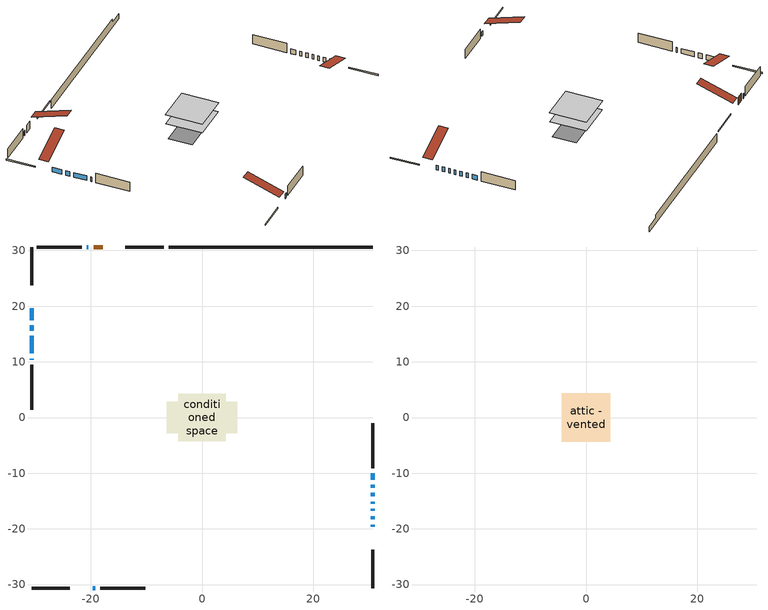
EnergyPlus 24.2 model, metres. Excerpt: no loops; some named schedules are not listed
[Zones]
conditioned space
 floor adiabatic (AdiabaticFloorConstruction): -4.29,-4.29 -4.29,4.29 4.29,4.29 4.29,-4.29 z0.86
 floor foundation (Slab1 construction): -6.35,-2.79 -6.35,2.79 6.35,2.79 6.35,-2.79 z-1.37
 wall outside (RimJoist1 construction): -6.89,30.62 -13.75,30.62 / -30.62,-30.62 -23.76,-30.62 / -30.62,30.62 -30.62,23.76 / 30.62,-30.62 30.62,-23.76 z0.86:1.16
 wall outside (AdiabaticWallConstruction 1): -17.85,30.62 -19.47,30.62 z0.86:2.89
 wall outside (AdiabaticWallConstruction): 30.62,-19.65 30.62,-19.23 / -30.62,19.65 -30.62,17.45 / 30.62,-18.3 30.62,-17.69 / 30.62,-16.76 30.62,-16.38 / -30.62,16.53 -30.62,15.58 / -20.4,30.62 -20.71,30.62 / -19.65,-30.62 -19.18,-30.62 / 30.62,-15.45 30.62,-15.1 / 30.62,-14.17 30.62,-13.5 / 30.62,-12.58 30.62,-12.07 / 30.62,-11.14 30.62,-10.04 / -30.62,14.65 -30.62,11.49 / -30.62,10.57 -30.62,10.39 z0.86:2.08
 wall outside (Wall1 construction): -21.63,30.62 -29.69,30.62 / -18.25,-30.62 -10.2,-30.62 / -30.62,9.46 -30.62,1.41 / 30.62,-9.11 30.62,-1.06 z0.86:3.3
 wall foundation (FoundationWall1 construction): -5.96,30.62,-1.37 -5.96,30.62,0.86 26.96,30.62,0.86 26.96,30.62,-0.05 30.62,30.62,-0.05 30.62,30.62,-1.37
 window (WindowConstruction): 30.62,-19.65 30.62,-19.23 z0.86:2.08
 window (WindowConstruction 7): -30.62,19.65 -30.62,17.45 z0.86:2.08
 window (WindowConstruction 8): 30.62,-18.3 30.62,-17.69 z0.86:2.08
 window (WindowConstruction 9): 30.62,-16.76 30.62,-16.38 z0.86:2.08
 window (WindowConstruction 10): -30.62,16.53 -30.62,15.58 z0.86:2.08
 window (WindowConstruction 11): -20.4,30.62 -20.71,30.62 z0.86:2.08
 window (WindowConstruction 12): -19.65,-30.62 -19.18,-30.62 z0.86:2.08
 window (WindowConstruction 1): 30.62,-15.45 30.62,-15.1 z0.86:2.08
 window (WindowConstruction 2): 30.62,-14.17 30.62,-13.5 z0.86:2.08
 window (WindowConstruction 3): 30.62,-12.57 30.62,-12.07 z0.86:2.08
 window (WindowConstruction 4): 30.62,-11.14 30.62,-10.04 z0.86:2.08
 window (WindowConstruction 5): -30.62,14.65 -30.62,11.49 z0.86:2.08
 window (WindowConstruction 6): -30.62,10.56 -30.62,10.39 z0.86:2.08
 door (Door): -17.85,30.62 -19.47,30.62 z0.86:2.89
 ceiling adiabatic (AdiabaticFloorConstruction): 4.29,-4.29 4.29,4.29 -4.29,4.29 -4.29,-4.29 z0.86
attic - vented
 floor to conditioned space (Floor1 construction Reversed): -4.38,-4.38 -4.38,4.38 4.38,4.38 4.38,-4.38 z3.3
 roof outside (Roof1 construction): -16.92,30.62,3.3 -16.92,22.09,6.14 -14.68,22.09,6.14 -14.68,30.62,3.3; -20.58,-30.62,3.3 -20.58,-22.09,6.14 -22.83,-22.09,6.14 -22.83,-30.62,3.3; -30.62,20.58,3.3 -22.09,20.58,6.14 -22.09,22.83,6.14 -30.62,22.83,3.3; 30.62,-20.58,3.3 22.09,-20.58,6.14 22.09,-22.83,6.14 30.62,-22.83,3.3
[Building]
Building 1: Terrain=Suburbs
[Site:Location]
Swift Current_SK: Latitude {deg}=50.29; Longitude {deg}=-107.69; Time Zone {hr}=-6; Elevation {m}=817; Keep Site Location Information=Yes
[Site:GroundTemperature:Shallow]
0.0715302, -2.00391, -2.17012, -1.18522, 2.76862, 6.70403, 10.1158, 12.2771, 12.4607, 10.7029, 7.37809, 3.5634
[Site:WaterMainsTemperature]
Calculation Method=Schedule; Temperature Schedule=mains temperature schedule
[Material] Roughness=Rough; Thermal Absorptance=0.9
Name | Thickness {m} | Conductivity {W/m-K} | Density {kg/m3} | Specific Heat {J/kg-K} | Solar Absorptance | Visible Absorptance
asphalt or fiberglass shingles | 0.00635 | 0.162714 | 1121.4 | 1465.45 | 0.84 | 0.84
ceiling loosefill ins | 0.0846667 | 0.0480833 | 16.02 | 1046.75 | 0.7 | 0.7
ceiling stud and cavity | 0.1397 | 0.084762 | 65.682 | 1177.47 | 0.7 | 0.7
concrete 4.0 in. | 0.1016 | 1.803125 | 2242.8 | 837.4 | 0.7 | 0.7
concrete 8.0 in. | 0.2032 | 1.803125 | 2242.8 | 837.4 | 0.7 | 0.7
door material | 0.04445 | 0.20624 | 512.64 | 1214.23 | 0.7 | 0.7
exterior vertical ins | 0.0457286 | 0.029427 | 32.04 | 1214.23 | 0.7 | 0.7
floor covering | 0.0127 | 0.0433444 | 54.468 | 1339.84 | 0.6 | 0.6
floor rigid ins; wall rigid ins | 0.512978 | 0.029427 | 32.04 | 1214.23 | 0.7 | 0.7
floor stud and cavity | 0.1397 | 1.75129 | 37.0049 | 1207.88 | 0.7 | 0.7
furniture material conditioned space 1 | 0.1524 | 0.115458 | 640.8 | 1214.23 | 0.6 | 0.6
gypsum board | 0.0127 | 0.160291 | 801 | 837.4 | 0.6 | 0.6
gypsum board 1 | 0.0127 | 0.160291 | 801 | 837.4 | 0.7 | 0.7
osb sheathing 0.5 in. | 0.0127 | 0.115458 | 512.64 | 1214.23 | 0.7 | 0.7
osb sheathing 0.75 in. | 0.01905 | 0.115458 | 512.64 | 1214.23 | 0.7 | 0.7
rim joist stud and cavity | 0.0508 | 0.271007 | 50.32683 | 1063.81 | 0.6 | 0.6
wall stud and cavity | 0.1397 | 0.115318 | 139.0536 | 1170.24 | 0.7 | 0.7
wall stud and cavity 1 | 0.0889 | 0.380278 | 52.3479 | 1209.89 | 0.7 | 0.7
wall stud and cavity 2 | 0.0889 | 0.391764 | 83.0341 | 1211.67 | 0.7 | 0.7
wood siding | 0.0254 | 0.102417 | 544.68 | 1172.36 | 0 | 0
wood siding 1; wood siding 2; wood siding 3 | 0.0254 | 0.102417 | 544.68 | 1172.36 | 0.7 | 0.7
[WindowMaterial:SimpleGlazingSystem]
Name | U-Factor {W/m2-K} | Solar Heat Gain Coefficient
WindowMaterial | 2.992306 | 0.59
WindowMaterial 1 | 2.07077 | 0.48
WindowMaterial 10 | 3.02126 | 0.56
WindowMaterial 2 | 1.99525 | 0.53
WindowMaterial 3 | 2.97414 | 0.61
WindowMaterial 4 | 2.92644 | 0.66
WindowMaterial 5 | 2.93496 | 0.65
WindowMaterial 6 | 3.03773 | 0.52
WindowMaterial 7 | 2.078148 | 0.47
WindowMaterial 8 | 5.30439 | 0.67
WindowMaterial 9 | 2.01966 | 0.52
[Construction]
AdiabaticFloorConstruction: floor stud and cavity, floor rigid ins, osb sheathing 0.75 in., floor covering
AdiabaticWallConstruction: wood siding 2, wall rigid ins, wall stud and cavity 1, gypsum board
AdiabaticWallConstruction 1: wood siding 3, wall rigid ins, wall stud and cavity 1, gypsum board
Door: door material
Floor1 construction Reversed: gypsum board, ceiling stud and cavity, ceiling loosefill ins
FoundationWall1 construction: concrete 8.0 in., gypsum board 1
furniture construction conditioned space 1: furniture material conditioned space 1
PartitionWallConstruction: gypsum board, wall stud and cavity 2, gypsum board
RimJoist1 construction: wood siding 1, rim joist stud and cavity
Roof1 construction: asphalt or fiberglass shingles
Slab1 construction: concrete 4.0 in.
Wall1 construction: wood siding, osb sheathing 0.5 in., wall stud and cavity, gypsum board
WindowConstruction: WindowMaterial
WindowConstruction 1: WindowMaterial 1
WindowConstruction 10; WindowConstruction 12: WindowMaterial 9
WindowConstruction 11: WindowMaterial 10
WindowConstruction 2: WindowMaterial 2
WindowConstruction 3: WindowMaterial 3
WindowConstruction 4; WindowConstruction 7: WindowMaterial 4
WindowConstruction 5: WindowMaterial 5
WindowConstruction 6: WindowMaterial 6
WindowConstruction 8: WindowMaterial 7
WindowConstruction 9: WindowMaterial 8
[Zone] Multiplier=1; Part of Total Floor Area=Yes
Name | Volume {m3}
attic - vented | 35.3685
conditioned space | 361.7
[Space]
Name | Zone | Volume {m3}
attic - vented 1 | attic - vented | 35.3685
conditioned space 1 | conditioned space | 361.7
[ZoneInfiltration:EffectiveLeakageArea]
infil attic - vented 1: Zone or Space=attic - vented 1; Schedule=Always On Discrete; Effective Air Leakage Area {cm2}=2389.09; Stack Coefficient=0.00019766; Wind Coefficient=9.49904e-06
[ZoneMixing]
whole house fan mix: Zone or Space=attic - vented; Schedule=Always On Continuous; Design Flow Rate Calculation Method=Flow/Zone; Design Flow Rate {m3/s}=0; Source Zone or Space=conditioned space
[SurfaceProperty:ExposedFoundationPerimeter]
Slab1: Exposed Perimeter Calculation Method=TotalExposedPerimeter; Total Exposed Perimeter {m}=36.576
[InternalMass] Zone or ZoneList=conditioned space; Space or SpaceList=conditioned space 1
Name | Construction | Surface Area {m2}
furniture mass conditioned space 1 | furniture construction conditioned space 1 | 57.8801
partition wall mass | PartitionWallConstruction | 144.7
[Lights]
interior lighting: Zone or ZoneList or Space or SpaceList=conditioned space 1; Schedule=interior lighting schedule; Design Level Calculation Method=LightingLevel; Lighting Level {W}=343.2; Return Air Fraction=0; Fraction Radiant=0.6; Fraction Visible=0.2; Fraction Replaceable=1
[People]
occupants: Zone or ZoneList or Space or SpaceList=conditioned space 1; Number of People Schedule=occupants schedule; Number of People Calculation Method=People; Number of People=3; Fraction Radiant=0.314171; Sensible Heat Fraction=0.56303; Activity Level Schedule=occupants activity schedule; Carbon Dioxide Generation Rate {m3/s-W}=0; Enable ASHRAE 55 Comfort Warnings=No; Mean Radiant Temperature Calculation Type=EnclosureAveraged
[ElectricEquipment] Zone or ZoneList or Space or SpaceList=conditioned space 1; Design Level Calculation Method=EquipmentLevel
Name | Schedule | Design Level {W} | Fraction Latent | Fraction Radiant | Fraction Lost
clothes dryer | clothes dryer schedule | 140.772 | 0.015 | 0.081 | 0.85
clothes washer | clothes washer schedule | 32.1985 | 0.03 | 0.162 | 0.7
cooking range | cooking range schedule | 215.147 | 0.08 | 0.432 | 0.2
dishwasher | dishwasher schedule | 66.8632 | 0.3 | 0.18 | 0.4
fridge | fridge schedule | 72.9452 | 0 | 0.6 | 0
mech vent house fan | mech vent house fan schedule | 0 | 0 | 0 | 1
mech vent house fan cfis | mech vent house fan cfis schedule | 0 | 0 | 0 | 0
misc plug loads | misc plug loads schedule | 494.7 | 0.045 | 0.513 | 0.1
whole house fan | Always On Discrete | 0 | 0 | 0 | 1
[OtherEquipment] Zone or ZoneList or Space or SpaceList=conditioned space 1; Design Level Calculation Method=EquipmentLevel
Name | Fuel Type | Schedule | Design Level {W} | Fraction Latent | Fraction Radiant | Fraction Lost
clothes dryer 1 | Electricity | clothes dryer schedule | 0 | 0.015 | 0.081 | 0.85
cooking range 1 | Electricity | cooking range schedule | 0 | 0.08 | 0.432 | 0.2
general water use latent | None | general water use schedule | 62.594 | 1 | 0 | 0
general water use sensible | None | general water use schedule | -61.6891 | 0 | 0.6 | 0
mech vent house fan latent load | None | Always On Discrete | 0 | 1 | 0 | 0
mech vent house fan sensible load | None | Always On Discrete | 0 | 0 | 0 | 0
water heater energy adjustment1 | NaturalGas | Always On Discrete | 0.01 | 0 | 0 | 1
[ZoneInfiltration:DesignFlowRate] Zone or ZoneList or Space or SpaceList=conditioned space 1; Schedule=Always On Discrete; Design Flow Rate Calculation Method=Flow/Zone; Design Flow Rate {m3/s}=0
infil flow; natural vent flow; whole house fan flow
[AvailabilityManager:Scheduled]
furnace airloop Availability Manager: Schedule=Always On Discrete
[Foundation:Kiva]
Foundation Kiva 1: Initial Indoor Air Temperature {C}=21; Wall Height Above Grade {m}=0.859993; Wall Depth Below Slab {m}=0.2032; Custom Block Material Name 1=exterior vertical ins; Custom Block Depth 1 {m}=2.23001; Custom Block X Position 1 {m}=0.2159; Custom Block Z Position 1 {m}=0
[Foundation:Kiva:Settings]
Soil Conductivity {W/m-K}=0.849921; Soil Density {kg/m3}=1842.3; Soil Specific Heat {J/kg-K}=418.7; Ground Solar Absorptivity=0.9; Ground Thermal Absorptivity=0.9; Ground Surface Roughness {m}=0.03; Far-Field Width {m}=40; Deep-Ground Boundary Condition=ZeroFlux; Deep-Ground Depth {m}=40; Minimum Cell Dimension {m}=0.2; Maximum Cell Growth Coefficient=3; Simulation Timestep=Timestep
[Exterior:Lights]
exterior lighting: Schedule=exterior lighting schedule; Design Level {W}=75.6
[EnergyManagementSystem:GlobalVariable]
furnace_airloop_Fan_RTF
infil_program_Qfan
infil_program_Qinf
natural_vent_program_Qnv
natural_vent_program_Qwhf
[EnergyManagementSystem:Sensor]
Name | Output:Variable or Output:Meter Index Key | Output:Variable or Output:Meter
airflow_gain | infil flow | Infiltration Sensible Heat Gain Energy
airflow_gain_1 | natural vent flow | Infiltration Sensible Heat Gain Energy
airflow_gain_2 | whole house fan flow | Infiltration Sensible Heat Gain Energy
airflow_loss | infil flow | Infiltration Sensible Heat Loss Energy
airflow_loss_1 | natural vent flow | Infiltration Sensible Heat Loss Energy
airflow_loss_2 | whole house fan flow | Infiltration Sensible Heat Loss Energy
clg_load_cond |  | Cooling:EnergyTransfer:Zone:CONDITIONED SPACE
clg_sp_s; clg_sp_s_1 | cooling setpoint | Schedule Value
clothes_dryer_exhaust_0_sch_s | clothes dryer exhaust 0 schedule | Schedule Value
cool_season | cooling season schedule | Schedule Value
htg_load_cond |  | Heating:EnergyTransfer:Zone:CONDITIONED SPACE
htg_sp_s; htg_sp_s_1 | heating setpoint | Schedule Value
ig_ee_conv | clothes dryer | Electric Equipment Convective Heating Energy
ig_ee_conv_2 | cooking range | Electric Equipment Convective Heating Energy
ig_ee_conv_4 | fridge | Electric Equipment Convective Heating Energy
ig_ee_conv_5 | misc plug loads | Electric Equipment Convective Heating Energy
ig_ee_conv_6 | whole house fan | Electric Equipment Convective Heating Energy
ig_ee_rad | clothes dryer | Electric Equipment Radiant Heating Energy
ig_ee_rad_2 | cooking range | Electric Equipment Radiant Heating Energy
ig_ee_rad_4 | fridge | Electric Equipment Radiant Heating Energy
ig_ee_rad_5 | misc plug loads | Electric Equipment Radiant Heating Energy
ig_ee_rad_6 | whole house fan | Electric Equipment Radiant Heating Energy
ig_lgt_conv | interior lighting | Lights Convective Heating Energy
ig_lgt_rad | interior lighting | Lights Radiant Heating Energy
ig_lgt_vis | interior lighting | Lights Visible Radiation Heating Energy
ig_oe_conv | clothes dryer 1 | Other Equipment Convective Heating Energy
ig_oe_conv_1 | cooking range 1 | Other Equipment Convective Heating Energy
ig_oe_conv_2 | general water use latent | Other Equipment Convective Heating Energy
ig_oe_conv_3 | general water use sensible | Other Equipment Convective Heating Energy
ig_oe_conv_4 | water heater energy adjustment1 | Other Equipment Convective Heating Energy
ig_oe_rad | clothes dryer 1 | Other Equipment Radiant Heating Energy
ig_oe_rad_1 | cooking range 1 | Other Equipment Radiant Heating Energy
ig_oe_rad_2 | general water use latent | Other Equipment Radiant Heating Energy
ig_oe_rad_3 | general water use sensible | Other Equipment Radiant Heating Energy
ig_oe_rad_4 | water heater energy adjustment1 | Other Equipment Radiant Heating Energy
ig_ppl_conv | occupants | People Convective Heating Energy
ig_ppl_rad | occupants | People Radiant Heating Energy
im_conv | furniture mass conditioned space 1 | Surface Inside Face Convection Heat Gain Energy
im_conv_1 | partition wall mass | Surface Inside Face Convection Heat Gain Energy
im_ig | furniture mass conditioned space 1 | Surface Inside Face Internal Gains Radiation Heat Gain Energy
im_ig_1 | partition wall mass | Surface Inside Face Internal Gains Radiation Heat Gain Energy
im_lgt | furniture mass conditioned space 1 | Surface Inside Face Lights Radiation Heat Gain Energy
im_lgt_1 | partition wall mass | Surface Inside Face Lights Radiation Heat Gain Energy
im_sol | furniture mass conditioned space 1 | Surface Inside Face Solar Radiation Heat Gain Energy
im_sol_1 | partition wall mass | Surface Inside Face Solar Radiation Heat Gain Energy
im_surf | furniture mass conditioned space 1 | Surface Inside Face Net Surface Thermal Radiation Heat Gain Energy
im_surf_1 | partition wall mass | Surface Inside Face Net Surface Thermal Radiation Heat Gain Energy
mv_conv | mech vent house fan | Electric Equipment Convective Heating Energy
mv_conv_1 | mech vent house fan cfis | Electric Equipment Convective Heating Energy
mv_conv_2 | mech vent house fan latent load | Other Equipment Convective Heating Energy
mv_conv_3 | mech vent house fan sensible load | Other Equipment Convective Heating Energy
mv_rad | mech vent house fan | Electric Equipment Radiant Heating Energy
mv_rad_1 | mech vent house fan cfis | Electric Equipment Radiant Heating Energy
mv_rad_2 | mech vent house fan latent load | Other Equipment Radiant Heating Energy
mv_rad_3 | mech vent house fan sensible load | Other Equipment Radiant Heating Energy
natural_vent_s | natural vent schedule | Schedule Value
out_pb_s |  | Site Outdoor Air Barometric Pressure
out_wt_s |  | Site Outdoor Air Humidity Ratio
site_vw_s |  | Site Wind Speed
ss_back_out | Window1 | Surface Window Shortwave from Zone Back Out Window Heat Transfer Rate
ss_back_out_1 | Window10 | Surface Window Shortwave from Zone Back Out Window Heat Transfer Rate
ss_back_out_10 | Window5 | Surface Window Shortwave from Zone Back Out Window Heat Transfer Rate
ss_back_out_11 | Window6 | Surface Window Shortwave from Zone Back Out Window Heat Transfer Rate
ss_back_out_12 | Window9 | Surface Window Shortwave from Zone Back Out Window Heat Transfer Rate
ss_back_out_2 | Window12 | Surface Window Shortwave from Zone Back Out Window Heat Transfer Rate
ss_back_out_3 | Window14 | Surface Window Shortwave from Zone Back Out Window Heat Transfer Rate
ss_back_out_4 | Window15 | Surface Window Shortwave from Zone Back Out Window Heat Transfer Rate
ss_back_out_5 | Window17 | Surface Window Shortwave from Zone Back Out Window Heat Transfer Rate
ss_back_out_6 | Window18 | Surface Window Shortwave from Zone Back Out Window Heat Transfer Rate
ss_back_out_7 | Window2 | Surface Window Shortwave from Zone Back Out Window Heat Transfer Rate
ss_back_out_8 | Window3 | Surface Window Shortwave from Zone Back Out Window Heat Transfer Rate
ss_back_out_9 | Window4 | Surface Window Shortwave from Zone Back Out Window Heat Transfer Rate
ss_conv | Door1 | Surface Inside Face Convection Heat Gain Energy
ss_conv_1 | Window1 | Surface Inside Face Convection Heat Gain Energy
ss_conv_10 | Window4 | Surface Inside Face Convection Heat Gain Energy
ss_conv_11 | Window5 | Surface Inside Face Convection Heat Gain Energy
ss_conv_12 | Window6 | Surface Inside Face Convection Heat Gain Energy
ss_conv_13 | Window9 | Surface Inside Face Convection Heat Gain Energy
ss_conv_2 | Window10 | Surface Inside Face Convection Heat Gain Energy
ss_conv_3 | Window12 | Surface Inside Face Convection Heat Gain Energy
ss_conv_4 | Window14 | Surface Inside Face Convection Heat Gain Energy
ss_conv_5 | Window15 | Surface Inside Face Convection Heat Gain Energy
ss_conv_6 | Window17 | Surface Inside Face Convection Heat Gain Energy
ss_conv_7 | Window18 | Surface Inside Face Convection Heat Gain Energy
ss_conv_8 | Window2 | Surface Inside Face Convection Heat Gain Energy
ss_conv_9 | Window3 | Surface Inside Face Convection Heat Gain Energy
ss_ig | Door1 | Surface Inside Face Internal Gains Radiation Heat Gain Energy
ss_ig_1 | Window1 | Surface Inside Face Internal Gains Radiation Heat Gain Energy
ss_ig_10 | Window4 | Surface Inside Face Internal Gains Radiation Heat Gain Energy
ss_ig_11 | Window5 | Surface Inside Face Internal Gains Radiation Heat Gain Energy
ss_ig_12 | Window6 | Surface Inside Face Internal Gains Radiation Heat Gain Energy
ss_ig_13 | Window9 | Surface Inside Face Internal Gains Radiation Heat Gain Energy
ss_ig_2 | Window10 | Surface Inside Face Internal Gains Radiation Heat Gain Energy
ss_ig_3 | Window12 | Surface Inside Face Internal Gains Radiation Heat Gain Energy
ss_ig_4 | Window14 | Surface Inside Face Internal Gains Radiation Heat Gain Energy
ss_ig_5 | Window15 | Surface Inside Face Internal Gains Radiation Heat Gain Energy
ss_ig_6 | Window17 | Surface Inside Face Internal Gains Radiation Heat Gain Energy
ss_ig_7 | Window18 | Surface Inside Face Internal Gains Radiation Heat Gain Energy
ss_ig_8 | Window2 | Surface Inside Face Internal Gains Radiation Heat Gain Energy
ss_ig_9 | Window3 | Surface Inside Face Internal Gains Radiation Heat Gain Energy
ss_lgt | Door1 | Surface Inside Face Lights Radiation Heat Gain Energy
ss_sol | Door1 | Surface Inside Face Solar Radiation Heat Gain Energy
ss_surf | Door1 | Surface Inside Face Net Surface Thermal Radiation Heat Gain Energy
ss_surf_1 | Window1 | Surface Inside Face Net Surface Thermal Radiation Heat Gain Energy
ss_surf_10 | Window4 | Surface Inside Face Net Surface Thermal Radiation Heat Gain Energy
ss_surf_11 | Window5 | Surface Inside Face Net Surface Thermal Radiation Heat Gain Energy
ss_surf_12 | Window6 | Surface Inside Face Net Surface Thermal Radiation Heat Gain Energy
ss_surf_13 | Window9 | Surface Inside Face Net Surface Thermal Radiation Heat Gain Energy
ss_surf_2 | Window10 | Surface Inside Face Net Surface Thermal Radiation Heat Gain Energy
ss_surf_3 | Window12 | Surface Inside Face Net Surface Thermal Radiation Heat Gain Energy
ss_surf_4 | Window14 | Surface Inside Face Net Surface Thermal Radiation Heat Gain Energy
ss_surf_5 | Window15 | Surface Inside Face Net Surface Thermal Radiation Heat Gain Energy
ss_surf_6 | Window17 | Surface Inside Face Net Surface Thermal Radiation Heat Gain Energy
ss_surf_7 | Window18 | Surface Inside Face Net Surface Thermal Radiation Heat Gain Energy
ss_surf_8 | Window2 | Surface Inside Face Net Surface Thermal Radiation Heat Gain Energy
ss_surf_9 | Window3 | Surface Inside Face Net Surface Thermal Radiation Heat Gain Energy
ss_trans_in | Window1 | Surface Window Transmitted Solar Radiation Rate
ss_trans_in_1 | Window10 | Surface Window Transmitted Solar Radiation Rate
ss_trans_in_10 | Window5 | Surface Window Transmitted Solar Radiation Rate
ss_trans_in_11 | Window6 | Surface Window Transmitted Solar Radiation Rate
ss_trans_in_12 | Window9 | Surface Window Transmitted Solar Radiation Rate
ss_trans_in_2 | Window12 | Surface Window Transmitted Solar Radiation Rate
ss_trans_in_3 | Window14 | Surface Window Transmitted Solar Radiation Rate
ss_trans_in_4 | Window15 | Surface Window Transmitted Solar Radiation Rate
ss_trans_in_5 | Window17 | Surface Window Transmitted Solar Radiation Rate
ss_trans_in_6 | Window18 | Surface Window Transmitted Solar Radiation Rate
ss_trans_in_7 | Window2 | Surface Window Transmitted Solar Radiation Rate
ss_trans_in_8 | Window3 | Surface Window Transmitted Solar Radiation Rate
ss_trans_in_9 | Window4 | Surface Window Transmitted Solar Radiation Rate
ss_trans_out | Window1 | Surface Inside Face Initial Transmitted Diffuse Transmitted Out Window Solar Radiation Rate
ss_trans_out_1 | Window10 | Surface Inside Face Initial Transmitted Diffuse Transmitted Out Window Solar Radiation Rate
ss_trans_out_10 | Window5 | Surface Inside Face Initial Transmitted Diffuse Transmitted Out Window Solar Radiation Rate
ss_trans_out_11 | Window6 | Surface Inside Face Initial Transmitted Diffuse Transmitted Out Window Solar Radiation Rate
ss_trans_out_12 | Window9 | Surface Inside Face Initial Transmitted Diffuse Transmitted Out Window Solar Radiation Rate
ss_trans_out_2 | Window12 | Surface Inside Face Initial Transmitted Diffuse Transmitted Out Window Solar Radiation Rate
ss_trans_out_3 | Window14 | Surface Inside Face Initial Transmitted Diffuse Transmitted Out Window Solar Radiation Rate
ss_trans_out_4 | Window15 | Surface Inside Face Initial Transmitted Diffuse Transmitted Out Window Solar Radiation Rate
ss_trans_out_5 | Window17 | Surface Inside Face Initial Transmitted Diffuse Transmitted Out Window Solar Radiation Rate
ss_trans_out_6 | Window18 | Surface Inside Face Initial Transmitted Diffuse Transmitted Out Window Solar Radiation Rate
ss_trans_out_7 | Window2 | Surface Inside Face Initial Transmitted Diffuse Transmitted Out Window Solar Radiation Rate
ss_trans_out_8 | Window3 | Surface Inside Face Initial Transmitted Diffuse Transmitted Out Window Solar Radiation Rate
ss_trans_out_9 | Window4 | Surface Inside Face Initial Transmitted Diffuse Transmitted Out Window Solar Radiation Rate
s_conv | Floor1 | Surface Inside Face Convection Heat Gain Energy
s_conv_1 | FoundationWall1 | Surface Inside Face Convection Heat Gain Energy
s_conv_10 | Wall1:180 | Surface Inside Face Convection Heat Gain Energy
s_conv_11 | Wall1:270 | Surface Inside Face Convection Heat Gain Energy
s_conv_12 | Wall1:90 | Surface Inside Face Convection Heat Gain Energy
s_conv_2 | inferred conditioned ceiling | Surface Inside Face Convection Heat Gain Energy
s_conv_3 | inferred conditioned floor | Surface Inside Face Convection Heat Gain Energy
s_conv_4 | RimJoist1:0 | Surface Inside Face Convection Heat Gain Energy
s_conv_5 | RimJoist1:180 | Surface Inside Face Convection Heat Gain Energy
s_conv_6 | RimJoist1:270 | Surface Inside Face Convection Heat Gain Energy
s_conv_7 | RimJoist1:90 | Surface Inside Face Convection Heat Gain Energy
s_conv_8 | Slab1 | Surface Inside Face Convection Heat Gain Energy
s_conv_9 | Wall1:0 | Surface Inside Face Convection Heat Gain Energy
s_ig | Floor1 | Surface Inside Face Internal Gains Radiation Heat Gain Energy
s_ig_1 | FoundationWall1 | Surface Inside Face Internal Gains Radiation Heat Gain Energy
s_ig_10 | Wall1:180 | Surface Inside Face Internal Gains Radiation Heat Gain Energy
s_ig_11 | Wall1:270 | Surface Inside Face Internal Gains Radiation Heat Gain Energy
s_ig_12 | Wall1:90 | Surface Inside Face Internal Gains Radiation Heat Gain Energy
s_ig_2 | inferred conditioned ceiling | Surface Inside Face Internal Gains Radiation Heat Gain Energy
s_ig_3 | inferred conditioned floor | Surface Inside Face Internal Gains Radiation Heat Gain Energy
s_ig_4 | RimJoist1:0 | Surface Inside Face Internal Gains Radiation Heat Gain Energy
s_ig_5 | RimJoist1:180 | Surface Inside Face Internal Gains Radiation Heat Gain Energy
s_ig_6 | RimJoist1:270 | Surface Inside Face Internal Gains Radiation Heat Gain Energy
s_ig_7 | RimJoist1:90 | Surface Inside Face Internal Gains Radiation Heat Gain Energy
s_ig_8 | Slab1 | Surface Inside Face Internal Gains Radiation Heat Gain Energy
s_ig_9 | Wall1:0 | Surface Inside Face Internal Gains Radiation Heat Gain Energy
s_lgt | Floor1 | Surface Inside Face Lights Radiation Heat Gain Energy
s_lgt_1 | FoundationWall1 | Surface Inside Face Lights Radiation Heat Gain Energy
s_lgt_10 | Wall1:180 | Surface Inside Face Lights Radiation Heat Gain Energy
s_lgt_11 | Wall1:270 | Surface Inside Face Lights Radiation Heat Gain Energy
s_lgt_12 | Wall1:90 | Surface Inside Face Lights Radiation Heat Gain Energy
s_lgt_2 | inferred conditioned ceiling | Surface Inside Face Lights Radiation Heat Gain Energy
s_lgt_3 | inferred conditioned floor | Surface Inside Face Lights Radiation Heat Gain Energy
s_lgt_4 | RimJoist1:0 | Surface Inside Face Lights Radiation Heat Gain Energy
